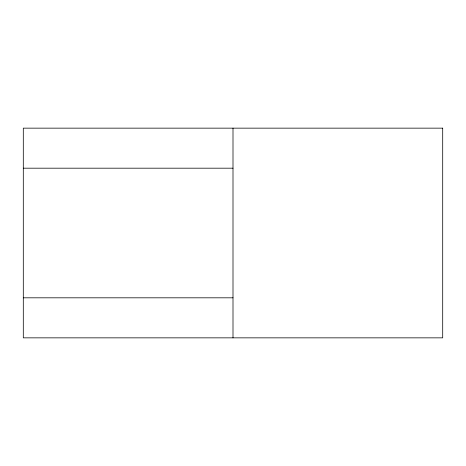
<?xml version="1.0" encoding="UTF-8"?>
<svg xmlns="http://www.w3.org/2000/svg" width="466" height="466" viewBox="0 0 466 466"><rect width="100%" height="100%" fill="white"/><g stroke="black" fill="none" stroke-linecap="round" stroke-linejoin="round"><path stroke-width="0.7" d="M23.3 168.185L233 168.185M23.3 297.815L233 297.815M233 128.15L233 337.85M442.7 128.15L23.3 128.15L23.3 337.85L442.7 337.85L442.7 128.15"/></g></svg>
